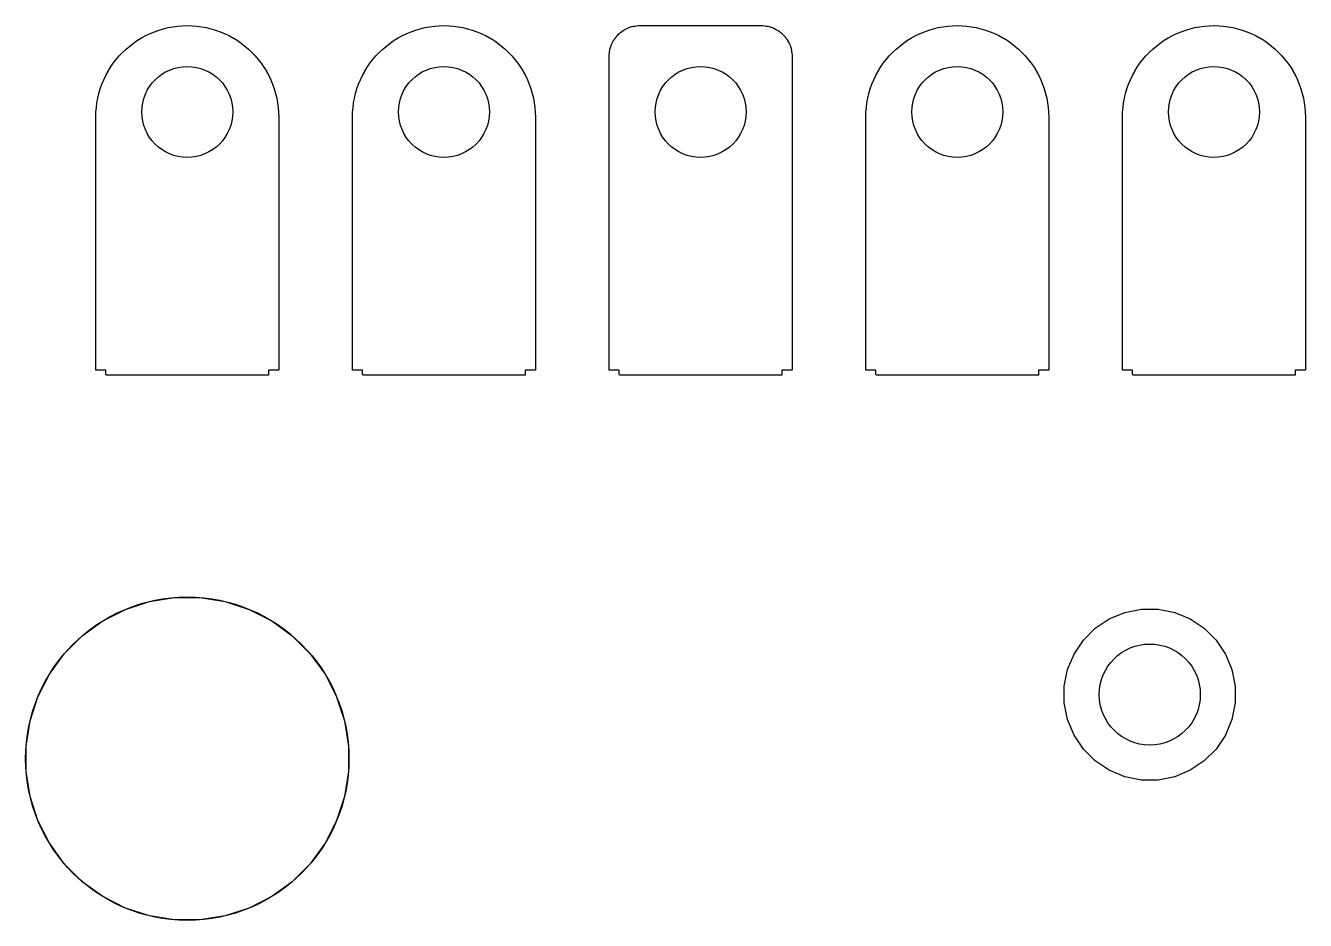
# Model space of a CAD drawing. Extents: x 2.33 to 6.14, y -4.79 to -1.74.
# Drawn here: x 2.327 to 2.8256, y -4.733 to -4.3844 of the extents above; entities that cross this region are included whole.
import ezdxf

# ---------------------------------------------------------------- set-up
doc = ezdxf.new("R2010")
doc.units = 0
doc.header["$MEASUREMENT"] = 0
doc.layers.add('BLACK', color=7, linetype='CONTINUOUS')
doc.layers.add('WHITE', color=7, linetype='CONTINUOUS')

msp = doc.modelspace()

# ---------------------------------------------------------------- linework, layer by layer
at = {"layer": 'BLACK', "linetype": 'CONTINUOUS'}
for p, q in [((2.37381, -4.38825), (2.37551, -4.38746)), ((2.37551, -4.38746), (2.37721, -4.38675)), ((2.37551, -4.38746), (2.37551, -4.38746)), ((2.37721, -4.38675), (2.37722, -4.38674)), ((2.37722, -4.38674), (2.37899, -4.38611)), ((2.37899, -4.38611), (2.379, -4.38611)), ((2.379, -4.38611), (2.38077, -4.3856)), ((2.38077, -4.3856), (2.38078, -4.3856)), ((2.38078, -4.3856), (2.38259, -4.38516)), ((2.38259, -4.38516), (2.3826, -4.38516)), ((2.3826, -4.38516), (2.38441, -4.38481)), ((2.38441, -4.38481), (2.38442, -4.3848)), ((2.38442, -4.3848), (2.38627, -4.38457)), ((2.38627, -4.38457), (2.38628, -4.38457)), ((2.38628, -4.38457), (2.38813, -4.38441)), ((2.38813, -4.38441), (2.38815, -4.38441)), ((2.38815, -4.38441), (2.39, -4.38437)), ((2.39, -4.38437), (2.39, -4.38437)), ((2.39, -4.38437), (2.39185, -4.38441)), ((2.39185, -4.38441), (2.39187, -4.38441)), ((2.39187, -4.38441), (2.39372, -4.38457)), ((2.39372, -4.38457), (2.39373, -4.38457)), ((2.39373, -4.38457), (2.39558, -4.3848)), ((2.39558, -4.3848), (2.39559, -4.38481)), ((2.39559, -4.38481), (2.3974, -4.38516)), ((2.3974, -4.38516), (2.39741, -4.38516)), ((2.39741, -4.38516), (2.39922, -4.3856)), ((2.39922, -4.3856), (2.39923, -4.3856)), ((2.39923, -4.3856), (2.401, -4.38611)), ((2.401, -4.38611), (2.40101, -4.38611)), ((2.40101, -4.38611), (2.40278, -4.38674)), ((2.40278, -4.38674), (2.40279, -4.38675)), ((2.40279, -4.38675), (2.40449, -4.38746)), ((2.40449, -4.38746), (2.40449, -4.38746)), ((2.40449, -4.38746), (2.40619, -4.38825)), ((2.47381, -4.38825), (2.47551, -4.38746)), ((2.47551, -4.38746), (2.47721, -4.38675)), ((2.47551, -4.38746), (2.47551, -4.38746)), ((2.47721, -4.38675), (2.47722, -4.38674)), ((2.47722, -4.38674), (2.47899, -4.38611)), ((2.47899, -4.38611), (2.479, -4.38611)), ((2.479, -4.38611), (2.48077, -4.3856)), ((2.48077, -4.3856), (2.48078, -4.3856)), ((2.48078, -4.3856), (2.48259, -4.38516)), ((2.48259, -4.38516), (2.4826, -4.38516)), ((2.4826, -4.38516), (2.48441, -4.38481)), ((2.48441, -4.38481), (2.48442, -4.3848)), ((2.48442, -4.3848), (2.48627, -4.38457)), ((2.48627, -4.38457), (2.48628, -4.38457)), ((2.48628, -4.38457), (2.48813, -4.38441)), ((2.48813, -4.38441), (2.48815, -4.38441)), ((2.48815, -4.38441), (2.49, -4.38437)), ((2.49, -4.38437), (2.49, -4.38437)), ((2.49, -4.38437), (2.49185, -4.38441)), ((2.49185, -4.38441), (2.49187, -4.38441)), ((2.49187, -4.38441), (2.49372, -4.38457)), ((2.49372, -4.38457), (2.49373, -4.38457)), ((2.49373, -4.38457), (2.49558, -4.3848)), ((2.49558, -4.3848), (2.49559, -4.38481)), ((2.49559, -4.38481), (2.4974, -4.38516)), ((2.4974, -4.38516), (2.49741, -4.38516)), ((2.49741, -4.38516), (2.49922, -4.3856)), ((2.49922, -4.3856), (2.49923, -4.3856)), ((2.49923, -4.3856), (2.501, -4.38611)), ((2.501, -4.38611), (2.50101, -4.38611)), ((2.50101, -4.38611), (2.50278, -4.38674)), ((2.50278, -4.38674), (2.50279, -4.38675)), ((2.50279, -4.38675), (2.50449, -4.38746)), ((2.50449, -4.38746), (2.50449, -4.38746)), ((2.50449, -4.38746), (2.50619, -4.38825)), ((2.55746, -4.38833), (2.55833, -4.38746)), ((2.55833, -4.38746), (2.55834, -4.38745)), ((2.55834, -4.38745), (2.55881, -4.38705)), ((2.55881, -4.38705), (2.55882, -4.38705)), ((2.55882, -4.38705), (2.55933, -4.38666)), ((2.55933, -4.38666), (2.55934, -4.38665)), ((2.55934, -4.38665), (2.55985, -4.38629)), ((2.55985, -4.38629), (2.55986, -4.38629)), ((2.55986, -4.38629), (2.56037, -4.38597)), ((2.56037, -4.38597), (2.56038, -4.38597)), ((2.56038, -4.38597), (2.56149, -4.38541)), ((2.56149, -4.38541), (2.5615, -4.38541)), ((2.5615, -4.38541), (2.56205, -4.38517)), ((2.56205, -4.38517), (2.56206, -4.38517)), ((2.56206, -4.38517), (2.56324, -4.38477)), ((2.56324, -4.38477), (2.56327, -4.38477)), ((2.56327, -4.38477), (2.5639, -4.38465)), ((2.5639, -4.38465), (2.56449, -4.38453)), ((2.56449, -4.38453), (2.5645, -4.38453)), ((2.5645, -4.38453), (2.56513, -4.38445)), ((2.56513, -4.38445), (2.56572, -4.38437)), ((2.56572, -4.38437), (2.56575, -4.38437)), ((2.56575, -4.38437), (2.61425, -4.38437)), ((2.61425, -4.38437), (2.61428, -4.38437)), ((2.61428, -4.38437), (2.61487, -4.38445)), ((2.61487, -4.38445), (2.61487, -4.38445)), ((2.61487, -4.38445), (2.6155, -4.38453)), ((2.6155, -4.38453), (2.61551, -4.38453)), ((2.61551, -4.38453), (2.6161, -4.38465)), ((2.6161, -4.38465), (2.6161, -4.38465)), ((2.6161, -4.38465), (2.61673, -4.38477)), ((2.61673, -4.38477), (2.61676, -4.38477)), ((2.61676, -4.38477), (2.61794, -4.38517)), ((2.61794, -4.38517), (2.61795, -4.38517)), ((2.61795, -4.38517), (2.6185, -4.38541)), ((2.6185, -4.38541), (2.61851, -4.38541)), ((2.61851, -4.38541), (2.61962, -4.38597)), ((2.61962, -4.38597), (2.61963, -4.38597)), ((2.61963, -4.38597), (2.62014, -4.38629)), ((2.62014, -4.38629), (2.62015, -4.38629)), ((2.62015, -4.38629), (2.62066, -4.38665)), ((2.62066, -4.38665), (2.62067, -4.38666)), ((2.62067, -4.38666), (2.62118, -4.38705)), ((2.62118, -4.38705), (2.62119, -4.38705)), ((2.62119, -4.38705), (2.62166, -4.38745)), ((2.62166, -4.38745), (2.62167, -4.38746)), ((2.62167, -4.38746), (2.62254, -4.38833)), ((2.67381, -4.38825), (2.67551, -4.38746)), ((2.67551, -4.38746), (2.67721, -4.38675)), ((2.67551, -4.38746), (2.67551, -4.38746)), ((2.67721, -4.38675), (2.67722, -4.38674)), ((2.67722, -4.38674), (2.67899, -4.38611)), ((2.67899, -4.38611), (2.679, -4.38611)), ((2.679, -4.38611), (2.68077, -4.3856)), ((2.68077, -4.3856), (2.68078, -4.3856)), ((2.68078, -4.3856), (2.68259, -4.38516)), ((2.68259, -4.38516), (2.6826, -4.38516)), ((2.6826, -4.38516), (2.68441, -4.38481)), ((2.68441, -4.38481), (2.68442, -4.3848)), ((2.68442, -4.3848), (2.68627, -4.38457)), ((2.68627, -4.38457), (2.68628, -4.38457)), ((2.68628, -4.38457), (2.68813, -4.38441)), ((2.68813, -4.38441), (2.68815, -4.38441)), ((2.68815, -4.38441), (2.69, -4.38437)), ((2.69, -4.38437), (2.69, -4.38437)), ((2.69, -4.38437), (2.69185, -4.38441)), ((2.69185, -4.38441), (2.69187, -4.38441)), ((2.69187, -4.38441), (2.69372, -4.38457)), ((2.69372, -4.38457), (2.69373, -4.38457)), ((2.69373, -4.38457), (2.69558, -4.3848)), ((2.69558, -4.3848), (2.69559, -4.38481)), ((2.69559, -4.38481), (2.6974, -4.38516)), ((2.6974, -4.38516), (2.69741, -4.38516)), ((2.69741, -4.38516), (2.69922, -4.3856)), ((2.69922, -4.3856), (2.69923, -4.3856)), ((2.69923, -4.3856), (2.701, -4.38611)), ((2.701, -4.38611), (2.70101, -4.38611)), ((2.70101, -4.38611), (2.70278, -4.38674)), ((2.70278, -4.38674), (2.70279, -4.38675)), ((2.70279, -4.38675), (2.70449, -4.38746)), ((2.70449, -4.38746), (2.70449, -4.38746)), ((2.70449, -4.38746), (2.70619, -4.38825)), ((2.77381, -4.38825), (2.77551, -4.38746)), ((2.77551, -4.38746), (2.77721, -4.38675)), ((2.77551, -4.38746), (2.77551, -4.38746)), ((2.77721, -4.38675), (2.77722, -4.38674)), ((2.77722, -4.38674), (2.77899, -4.38611)), ((2.77899, -4.38611), (2.779, -4.38611)), ((2.779, -4.38611), (2.78077, -4.3856)), ((2.78077, -4.3856), (2.78078, -4.3856)), ((2.78078, -4.3856), (2.78259, -4.38516)), ((2.78259, -4.38516), (2.7826, -4.38516)), ((2.7826, -4.38516), (2.78441, -4.38481)), ((2.78441, -4.38481), (2.78442, -4.3848)), ((2.78442, -4.3848), (2.78627, -4.38457)), ((2.78627, -4.38457), (2.78628, -4.38457)), ((2.78628, -4.38457), (2.78813, -4.38441)), ((2.78813, -4.38441), (2.78815, -4.38441)), ((2.78815, -4.38441), (2.79, -4.38437)), ((2.79, -4.38437), (2.79, -4.38437)), ((2.79, -4.38437), (2.79185, -4.38441)), ((2.79185, -4.38441), (2.79187, -4.38441)), ((2.79187, -4.38441), (2.79372, -4.38457)), ((2.79372, -4.38457), (2.79373, -4.38457)), ((2.79373, -4.38457), (2.79558, -4.3848)), ((2.79558, -4.3848), (2.79559, -4.38481)), ((2.79559, -4.38481), (2.7974, -4.38516)), ((2.7974, -4.38516), (2.79741, -4.38516)), ((2.79741, -4.38516), (2.79922, -4.3856)), ((2.79922, -4.3856), (2.79923, -4.3856)), ((2.79923, -4.3856), (2.801, -4.38611)), ((2.801, -4.38611), (2.80101, -4.38611)), ((2.80101, -4.38611), (2.80278, -4.38674)), ((2.80278, -4.38674), (2.80279, -4.38675)), ((2.80279, -4.38675), (2.80449, -4.38746)), ((2.80449, -4.38746), (2.80449, -4.38746)), ((2.80449, -4.38746), (2.80619, -4.38825)), ((2.36617, -4.39351), (2.36759, -4.39233)), ((2.36759, -4.39233), (2.3676, -4.39233)), ((2.3676, -4.39233), (2.36905, -4.39118)), ((2.36905, -4.39118), (2.36906, -4.39118)), ((2.36906, -4.39118), (2.3706, -4.39011)), ((2.3706, -4.39011), (2.37061, -4.39011)), ((2.37061, -4.39011), (2.37218, -4.38916)), ((2.37218, -4.38916), (2.37219, -4.38916)), ((2.37219, -4.38916), (2.3738, -4.38825)), ((2.3738, -4.38825), (2.37381, -4.38825)), ((2.40619, -4.38825), (2.4062, -4.38825)), ((2.4062, -4.38825), (2.40781, -4.38916)), ((2.40781, -4.38916), (2.40782, -4.38916)), ((2.40782, -4.38916), (2.40939, -4.39011)), ((2.40939, -4.39011), (2.4094, -4.39011)), ((2.4094, -4.39011), (2.41094, -4.39118)), ((2.41094, -4.39118), (2.41095, -4.39118)), ((2.41095, -4.39118), (2.4124, -4.39233)), ((2.4124, -4.39233), (2.41241, -4.39233)), ((2.41241, -4.39233), (2.41383, -4.39351)), ((2.46617, -4.39351), (2.46759, -4.39233)), ((2.46759, -4.39233), (2.4676, -4.39233)), ((2.4676, -4.39233), (2.46905, -4.39118)), ((2.46905, -4.39118), (2.46906, -4.39118)), ((2.46906, -4.39118), (2.4706, -4.39011)), ((2.4706, -4.39011), (2.47061, -4.39011)), ((2.47061, -4.39011), (2.47218, -4.38916)), ((2.47218, -4.38916), (2.47219, -4.38916)), ((2.47219, -4.38916), (2.4738, -4.38825)), ((2.4738, -4.38825), (2.47381, -4.38825)), ((2.50619, -4.38825), (2.5062, -4.38825)), ((2.5062, -4.38825), (2.50781, -4.38916)), ((2.50781, -4.38916), (2.50782, -4.38916)), ((2.50782, -4.38916), (2.50939, -4.39011)), ((2.50939, -4.39011), (2.5094, -4.39011)), ((2.5094, -4.39011), (2.51094, -4.39118)), ((2.51094, -4.39118), (2.51095, -4.39118)), ((2.51095, -4.39118), (2.5124, -4.39233)), ((2.5124, -4.39233), (2.51241, -4.39233)), ((2.51241, -4.39233), (2.51383, -4.39351)), ((2.55477, -4.39324), (2.55517, -4.39206)), ((2.55517, -4.39205), (2.55541, -4.3915)), ((2.55517, -4.39206), (2.55517, -4.39205)), ((2.55541, -4.39149), (2.55597, -4.39038)), ((2.55541, -4.3915), (2.55541, -4.39149)), ((2.55597, -4.39037), (2.55629, -4.38986)), ((2.55597, -4.39038), (2.55597, -4.39037)), ((2.55629, -4.38985), (2.55665, -4.38934)), ((2.55629, -4.38986), (2.55629, -4.38985)), ((2.55665, -4.38934), (2.55666, -4.38933)), ((2.55666, -4.38933), (2.55705, -4.38882)), ((2.55705, -4.38881), (2.55745, -4.38834)), ((2.55705, -4.38882), (2.55705, -4.38881)), ((2.55745, -4.38834), (2.55746, -4.38833)), ((2.62254, -4.38833), (2.62255, -4.38834)), ((2.62255, -4.38834), (2.62295, -4.38881)), ((2.62295, -4.38881), (2.62295, -4.38882)), ((2.62295, -4.38882), (2.62335, -4.38933)), ((2.62335, -4.38933), (2.62335, -4.38934)), ((2.62335, -4.38934), (2.62371, -4.38985)), ((2.62371, -4.38985), (2.62371, -4.38986)), ((2.62371, -4.38986), (2.62403, -4.39037)), ((2.62403, -4.39037), (2.62403, -4.39038)), ((2.62403, -4.39038), (2.62459, -4.39149)), ((2.62459, -4.39149), (2.62459, -4.3915)), ((2.62459, -4.3915), (2.62483, -4.39205)), ((2.62483, -4.39205), (2.62483, -4.39206)), ((2.62483, -4.39206), (2.62523, -4.39324)), ((2.66617, -4.39351), (2.66759, -4.39233)), ((2.66759, -4.39233), (2.6676, -4.39233)), ((2.6676, -4.39233), (2.66905, -4.39118)), ((2.66905, -4.39118), (2.66906, -4.39118)), ((2.66906, -4.39118), (2.6706, -4.39011)), ((2.6706, -4.39011), (2.67061, -4.39011)), ((2.67061, -4.39011), (2.67218, -4.38916)), ((2.67218, -4.38916), (2.67219, -4.38916)), ((2.67219, -4.38916), (2.6738, -4.38825)), ((2.6738, -4.38825), (2.67381, -4.38825)), ((2.70619, -4.38825), (2.7062, -4.38825)), ((2.7062, -4.38825), (2.70781, -4.38916)), ((2.70781, -4.38916), (2.70782, -4.38916)), ((2.70782, -4.38916), (2.70939, -4.39011)), ((2.70939, -4.39011), (2.7094, -4.39011)), ((2.7094, -4.39011), (2.71094, -4.39118)), ((2.71094, -4.39118), (2.71095, -4.39118)), ((2.71095, -4.39118), (2.7124, -4.39233)), ((2.7124, -4.39233), (2.71241, -4.39233)), ((2.71241, -4.39233), (2.71383, -4.39351)), ((2.76617, -4.39351), (2.76759, -4.39233)), ((2.76759, -4.39233), (2.7676, -4.39233)), ((2.7676, -4.39233), (2.76905, -4.39118)), ((2.76905, -4.39118), (2.76906, -4.39118)), ((2.76906, -4.39118), (2.7706, -4.39011)), ((2.7706, -4.39011), (2.77061, -4.39011)), ((2.77061, -4.39011), (2.77218, -4.38916)), ((2.77218, -4.38916), (2.77219, -4.38916)), ((2.77219, -4.38916), (2.7738, -4.38825)), ((2.7738, -4.38825), (2.77381, -4.38825)), ((2.80619, -4.38825), (2.8062, -4.38825)), ((2.8062, -4.38825), (2.80781, -4.38916)), ((2.80781, -4.38916), (2.80782, -4.38916)), ((2.80782, -4.38916), (2.80939, -4.39011)), ((2.80939, -4.39011), (2.8094, -4.39011)), ((2.8094, -4.39011), (2.81094, -4.39118)), ((2.81094, -4.39118), (2.81095, -4.39118)), ((2.81095, -4.39118), (2.8124, -4.39233)), ((2.8124, -4.39233), (2.81241, -4.39233)), ((2.81241, -4.39233), (2.81383, -4.39351)), ((2.36118, -4.39905), (2.36233, -4.3976)), ((2.36233, -4.39759), (2.36351, -4.39617)), ((2.36233, -4.3976), (2.36233, -4.39759)), ((2.36351, -4.39617), (2.36352, -4.39616)), ((2.36352, -4.39616), (2.36482, -4.39482)), ((2.36482, -4.39482), (2.36616, -4.39352)), ((2.36482, -4.39482), (2.36482, -4.39482)), ((2.36616, -4.39352), (2.36617, -4.39351)), ((2.41383, -4.39351), (2.41384, -4.39352)), ((2.41384, -4.39352), (2.41518, -4.39482)), ((2.41518, -4.39482), (2.41518, -4.39482)), ((2.41518, -4.39482), (2.41648, -4.39616)), ((2.41648, -4.39616), (2.41649, -4.39617)), ((2.41649, -4.39617), (2.41767, -4.39759)), ((2.41767, -4.39759), (2.41767, -4.3976)), ((2.41767, -4.3976), (2.41882, -4.39905)), ((2.46118, -4.39905), (2.46233, -4.3976)), ((2.46233, -4.39759), (2.46351, -4.39617)), ((2.46233, -4.3976), (2.46233, -4.39759)), ((2.46351, -4.39617), (2.46352, -4.39616)), ((2.46352, -4.39616), (2.46482, -4.39482)), ((2.46482, -4.39482), (2.46616, -4.39352)), ((2.46482, -4.39482), (2.46482, -4.39482)), ((2.46616, -4.39352), (2.46617, -4.39351)), ((2.51383, -4.39351), (2.51384, -4.39352)), ((2.51384, -4.39352), (2.51518, -4.39482)), ((2.51518, -4.39482), (2.51518, -4.39482)), ((2.51518, -4.39482), (2.51648, -4.39616)), ((2.51648, -4.39616), (2.51649, -4.39617)), ((2.51649, -4.39617), (2.51767, -4.39759)), ((2.51767, -4.39759), (2.51767, -4.3976)), ((2.51767, -4.3976), (2.51882, -4.39905)), ((2.55437, -4.39572), (2.55445, -4.39513)), ((2.55437, -4.39575), (2.55437, -4.39572)), ((2.55437, -4.51843), (2.55437, -4.39575)), ((2.55445, -4.39513), (2.55453, -4.3945)), ((2.55453, -4.39449), (2.55465, -4.3939)), ((2.55453, -4.3945), (2.55453, -4.39449)), ((2.55465, -4.3939), (2.55477, -4.39327)), ((2.55477, -4.39327), (2.55477, -4.39324)), ((2.62523, -4.39324), (2.62523, -4.39327)), ((2.62523, -4.39327), (2.62535, -4.3939)), ((2.62535, -4.3939), (2.62547, -4.39449)), ((2.62547, -4.39449), (2.62547, -4.3945)), ((2.62547, -4.3945), (2.62555, -4.39513)), ((2.62555, -4.39513), (2.62563, -4.39572)), ((2.62563, -4.39572), (2.62563, -4.39575)), ((2.62563, -4.39575), (2.62563, -4.51843)), ((2.66118, -4.39905), (2.66233, -4.3976)), ((2.66233, -4.39759), (2.66351, -4.39617)), ((2.66233, -4.3976), (2.66233, -4.39759)), ((2.66351, -4.39617), (2.66352, -4.39616)), ((2.66352, -4.39616), (2.66482, -4.39482)), ((2.66482, -4.39482), (2.66616, -4.39352)), ((2.66482, -4.39482), (2.66482, -4.39482)), ((2.66616, -4.39352), (2.66617, -4.39351)), ((2.71383, -4.39351), (2.71384, -4.39352)), ((2.71384, -4.39352), (2.71518, -4.39482)), ((2.71518, -4.39482), (2.71518, -4.39482)), ((2.71518, -4.39482), (2.71648, -4.39616)), ((2.71648, -4.39616), (2.71649, -4.39617)), ((2.71649, -4.39617), (2.71767, -4.39759)), ((2.71767, -4.39759), (2.71767, -4.3976)), ((2.71767, -4.3976), (2.71882, -4.39905)), ((2.76118, -4.39905), (2.76233, -4.3976)), ((2.76233, -4.39759), (2.76351, -4.39617)), ((2.76233, -4.3976), (2.76233, -4.39759)), ((2.76351, -4.39617), (2.76352, -4.39616)), ((2.76352, -4.39616), (2.76482, -4.39482)), ((2.76482, -4.39482), (2.76616, -4.39352)), ((2.76482, -4.39482), (2.76482, -4.39482)), ((2.76616, -4.39352), (2.76617, -4.39351)), ((2.81383, -4.39351), (2.81384, -4.39352)), ((2.81384, -4.39352), (2.81518, -4.39482)), ((2.81518, -4.39482), (2.81518, -4.39482)), ((2.81518, -4.39482), (2.81648, -4.39616)), ((2.81648, -4.39616), (2.81649, -4.39617)), ((2.81649, -4.39617), (2.81767, -4.39759)), ((2.81767, -4.39759), (2.81767, -4.3976)), ((2.81767, -4.3976), (2.81882, -4.39905)), ((2.35825, -4.4038), (2.35916, -4.40219)), ((2.35916, -4.40218), (2.36011, -4.40061)), ((2.35916, -4.40219), (2.35916, -4.40218)), ((2.36011, -4.4006), (2.36118, -4.39906)), ((2.36011, -4.40061), (2.36011, -4.4006)), ((2.36118, -4.39906), (2.36118, -4.39905)), ((2.41882, -4.39905), (2.41882, -4.39906)), ((2.41882, -4.39906), (2.41989, -4.4006)), ((2.41989, -4.4006), (2.41989, -4.40061)), ((2.41989, -4.40061), (2.42084, -4.40218)), ((2.42084, -4.40218), (2.42084, -4.40219)), ((2.42084, -4.40219), (2.42175, -4.4038)), ((2.45825, -4.4038), (2.45916, -4.40219)), ((2.45916, -4.40218), (2.46011, -4.40061)), ((2.45916, -4.40219), (2.45916, -4.40218)), ((2.46011, -4.4006), (2.46118, -4.39906)), ((2.46011, -4.40061), (2.46011, -4.4006)), ((2.46118, -4.39906), (2.46118, -4.39905)), ((2.51882, -4.39905), (2.51882, -4.39906)), ((2.51882, -4.39906), (2.51989, -4.4006)), ((2.51989, -4.4006), (2.51989, -4.40061)), ((2.51989, -4.40061), (2.52084, -4.40218)), ((2.52084, -4.40218), (2.52084, -4.40219)), ((2.52084, -4.40219), (2.52175, -4.4038)), ((2.65825, -4.4038), (2.65916, -4.40219)), ((2.65916, -4.40218), (2.66011, -4.40061)), ((2.65916, -4.40219), (2.65916, -4.40218)), ((2.66011, -4.4006), (2.66118, -4.39906)), ((2.66011, -4.40061), (2.66011, -4.4006)), ((2.66118, -4.39906), (2.66118, -4.39905)), ((2.71882, -4.39905), (2.71882, -4.39906)), ((2.71882, -4.39906), (2.71989, -4.4006)), ((2.71989, -4.4006), (2.71989, -4.40061)), ((2.71989, -4.40061), (2.72084, -4.40218)), ((2.72084, -4.40218), (2.72084, -4.40219)), ((2.72084, -4.40219), (2.72175, -4.4038)), ((2.75825, -4.4038), (2.75916, -4.40219)), ((2.75916, -4.40218), (2.76011, -4.40061)), ((2.75916, -4.40219), (2.75916, -4.40218)), ((2.76011, -4.4006), (2.76118, -4.39906)), ((2.76011, -4.40061), (2.76011, -4.4006)), ((2.76118, -4.39906), (2.76118, -4.39905)), ((2.81882, -4.39905), (2.81882, -4.39906)), ((2.81882, -4.39906), (2.81989, -4.4006)), ((2.81989, -4.4006), (2.81989, -4.40061)), ((2.81989, -4.40061), (2.82084, -4.40218)), ((2.82084, -4.40218), (2.82084, -4.40219)), ((2.82084, -4.40219), (2.82175, -4.4038)), ((2.35611, -4.40899), (2.35674, -4.40722)), ((2.35674, -4.40722), (2.35675, -4.40721)), ((2.35675, -4.40721), (2.35746, -4.40551)), ((2.35746, -4.40551), (2.35825, -4.40381)), ((2.35746, -4.40551), (2.35746, -4.40551)), ((2.35825, -4.40381), (2.35825, -4.4038)), ((2.42175, -4.4038), (2.42175, -4.40381)), ((2.42175, -4.40381), (2.42254, -4.40551)), ((2.42254, -4.40551), (2.42254, -4.40551)), ((2.42254, -4.40551), (2.42325, -4.40721)), ((2.42325, -4.40721), (2.42326, -4.40722)), ((2.42326, -4.40722), (2.42389, -4.40899)), ((2.45611, -4.40899), (2.45674, -4.40722)), ((2.45674, -4.40722), (2.45675, -4.40721)), ((2.45675, -4.40721), (2.45746, -4.40551)), ((2.45746, -4.40551), (2.45825, -4.40381)), ((2.45746, -4.40551), (2.45746, -4.40551)), ((2.45825, -4.40381), (2.45825, -4.4038)), ((2.52175, -4.4038), (2.52175, -4.40381)), ((2.52175, -4.40381), (2.52254, -4.40551)), ((2.52254, -4.40551), (2.52254, -4.40551)), ((2.52254, -4.40551), (2.52325, -4.40721)), ((2.52325, -4.40721), (2.52326, -4.40722)), ((2.52326, -4.40722), (2.52389, -4.40899)), ((2.65611, -4.40899), (2.65674, -4.40722)), ((2.65674, -4.40722), (2.65675, -4.40721)), ((2.65675, -4.40721), (2.65746, -4.40551)), ((2.65746, -4.40551), (2.65825, -4.40381)), ((2.65746, -4.40551), (2.65746, -4.40551)), ((2.65825, -4.40381), (2.65825, -4.4038)), ((2.72175, -4.4038), (2.72175, -4.40381)), ((2.72175, -4.40381), (2.72254, -4.40551)), ((2.72254, -4.40551), (2.72254, -4.40551)), ((2.72254, -4.40551), (2.72325, -4.40721)), ((2.72325, -4.40721), (2.72326, -4.40722)), ((2.72326, -4.40722), (2.72389, -4.40899)), ((2.75611, -4.40899), (2.75674, -4.40722)), ((2.75674, -4.40722), (2.75675, -4.40721)), ((2.75675, -4.40721), (2.75746, -4.40551)), ((2.75746, -4.40551), (2.75825, -4.40381)), ((2.75746, -4.40551), (2.75746, -4.40551)), ((2.75825, -4.40381), (2.75825, -4.4038)), ((2.82175, -4.4038), (2.82175, -4.40381)), ((2.82175, -4.40381), (2.82254, -4.40551)), ((2.82254, -4.40551), (2.82254, -4.40551)), ((2.82254, -4.40551), (2.82325, -4.40721)), ((2.82325, -4.40721), (2.82326, -4.40722)), ((2.82326, -4.40722), (2.82389, -4.40899)), ((2.35481, -4.41441), (2.35516, -4.4126)), ((2.35516, -4.41259), (2.3556, -4.41078)), ((2.35516, -4.4126), (2.35516, -4.41259)), ((2.3556, -4.41077), (2.35611, -4.409)), ((2.3556, -4.41078), (2.3556, -4.41077)), ((2.35611, -4.409), (2.35611, -4.40899)), ((2.42389, -4.40899), (2.42389, -4.409)), ((2.42389, -4.409), (2.4244, -4.41077)), ((2.4244, -4.41077), (2.4244, -4.41078)), ((2.4244, -4.41078), (2.42484, -4.41259)), ((2.42484, -4.41259), (2.42484, -4.4126)), ((2.42484, -4.4126), (2.42519, -4.41441)), ((2.45481, -4.41441), (2.45516, -4.4126)), ((2.45516, -4.41259), (2.4556, -4.41078)), ((2.45516, -4.4126), (2.45516, -4.41259)), ((2.4556, -4.41077), (2.45611, -4.409)), ((2.4556, -4.41078), (2.4556, -4.41077)), ((2.45611, -4.409), (2.45611, -4.40899)), ((2.52389, -4.40899), (2.52389, -4.409)), ((2.52389, -4.409), (2.5244, -4.41077)), ((2.5244, -4.41077), (2.5244, -4.41078)), ((2.5244, -4.41078), (2.52484, -4.41259)), ((2.52484, -4.41259), (2.52484, -4.4126)), ((2.52484, -4.4126), (2.52519, -4.41441)), ((2.65481, -4.41441), (2.65516, -4.4126)), ((2.65516, -4.41259), (2.6556, -4.41078)), ((2.65516, -4.4126), (2.65516, -4.41259)), ((2.6556, -4.41077), (2.65611, -4.409)), ((2.6556, -4.41078), (2.6556, -4.41077)), ((2.65611, -4.409), (2.65611, -4.40899)), ((2.72389, -4.40899), (2.72389, -4.409)), ((2.72389, -4.409), (2.7244, -4.41077)), ((2.7244, -4.41077), (2.7244, -4.41078)), ((2.7244, -4.41078), (2.72484, -4.41259)), ((2.72484, -4.41259), (2.72484, -4.4126)), ((2.72484, -4.4126), (2.72519, -4.41441)), ((2.75481, -4.41441), (2.75516, -4.4126)), ((2.75516, -4.41259), (2.7556, -4.41078)), ((2.75516, -4.4126), (2.75516, -4.41259)), ((2.7556, -4.41077), (2.75611, -4.409)), ((2.7556, -4.41078), (2.7556, -4.41077)), ((2.75611, -4.409), (2.75611, -4.40899)), ((2.82389, -4.40899), (2.82389, -4.409)), ((2.82389, -4.409), (2.8244, -4.41077)), ((2.8244, -4.41077), (2.8244, -4.41078)), ((2.8244, -4.41078), (2.82484, -4.41259)), ((2.82484, -4.41259), (2.82484, -4.4126)), ((2.82484, -4.4126), (2.82519, -4.41441)), ((2.35441, -4.41813), (2.35457, -4.41628)), ((2.35457, -4.41627), (2.3548, -4.41442)), ((2.35457, -4.41628), (2.35457, -4.41627)), ((2.3548, -4.41442), (2.35481, -4.41441)), ((2.42519, -4.41441), (2.4252, -4.41442)), ((2.4252, -4.41442), (2.42543, -4.41627)), ((2.42543, -4.41627), (2.42543, -4.41628)), ((2.42543, -4.41628), (2.42559, -4.41813)), ((2.45441, -4.41813), (2.45457, -4.41628)), ((2.45457, -4.41627), (2.4548, -4.41442)), ((2.45457, -4.41628), (2.45457, -4.41627)), ((2.4548, -4.41442), (2.45481, -4.41441)), ((2.52519, -4.41441), (2.5252, -4.41442)), ((2.5252, -4.41442), (2.52543, -4.41627)), ((2.52543, -4.41627), (2.52543, -4.41628)), ((2.52543, -4.41628), (2.52559, -4.41813)), ((2.65441, -4.41813), (2.65457, -4.41628)), ((2.65457, -4.41627), (2.6548, -4.41442)), ((2.65457, -4.41628), (2.65457, -4.41627)), ((2.6548, -4.41442), (2.65481, -4.41441)), ((2.72519, -4.41441), (2.7252, -4.41442)), ((2.7252, -4.41442), (2.72543, -4.41627)), ((2.72543, -4.41627), (2.72543, -4.41628)), ((2.72543, -4.41628), (2.72559, -4.41813)), ((2.75441, -4.41813), (2.75457, -4.41628)), ((2.75457, -4.41627), (2.7548, -4.41442)), ((2.75457, -4.41628), (2.75457, -4.41627)), ((2.7548, -4.41442), (2.75481, -4.41441)), ((2.82519, -4.41441), (2.8252, -4.41442)), ((2.8252, -4.41442), (2.82543, -4.41627)), ((2.82543, -4.41627), (2.82543, -4.41628)), ((2.82543, -4.41628), (2.82559, -4.41813)), ((2.35437, -4.42), (2.35441, -4.41815)), ((2.35437, -4.51843), (2.35437, -4.42)), ((2.35437, -4.42), (2.35437, -4.42)), ((2.35441, -4.41815), (2.35441, -4.41813)), ((2.42559, -4.41813), (2.42559, -4.41815)), ((2.42559, -4.41815), (2.42563, -4.42)), ((2.42563, -4.42), (2.42563, -4.42)), ((2.42563, -4.42), (2.42563, -4.51843)), ((2.45437, -4.42), (2.45441, -4.41815)), ((2.45437, -4.51843), (2.45437, -4.42)), ((2.45437, -4.42), (2.45437, -4.42)), ((2.45441, -4.41815), (2.45441, -4.41813)), ((2.52559, -4.41813), (2.52559, -4.41815)), ((2.52559, -4.41815), (2.52563, -4.42)), ((2.52563, -4.42), (2.52563, -4.42)), ((2.52563, -4.42), (2.52563, -4.51843)), ((2.65437, -4.42), (2.65441, -4.41815)), ((2.65437, -4.51843), (2.65437, -4.42)), ((2.65437, -4.42), (2.65437, -4.42)), ((2.65441, -4.41815), (2.65441, -4.41813)), ((2.72559, -4.41813), (2.72559, -4.41815)), ((2.72559, -4.41815), (2.72563, -4.42)), ((2.72563, -4.42), (2.72563, -4.42)), ((2.72563, -4.42), (2.72563, -4.51843)), ((2.75437, -4.42), (2.75441, -4.41815)), ((2.75437, -4.51843), (2.75437, -4.42)), ((2.75437, -4.42), (2.75437, -4.42)), ((2.75441, -4.41815), (2.75441, -4.41813)), ((2.82559, -4.41813), (2.82559, -4.41815)), ((2.82559, -4.41815), (2.82563, -4.42)), ((2.82563, -4.42), (2.82563, -4.42)), ((2.82563, -4.42), (2.82563, -4.51843)), ((2.35443, -4.51856), (2.35437, -4.51843)), ((2.35457, -4.51862), (2.35443, -4.51856)), ((2.35831, -4.51862), (2.35457, -4.51862)), ((2.35831, -4.52036), (2.35831, -4.51862)), ((2.35836, -4.5205), (2.35831, -4.52036)), ((2.3585, -4.52056), (2.35836, -4.5205)), ((2.4215, -4.52056), (2.3585, -4.52056)), ((2.42164, -4.5205), (2.4215, -4.52056)), ((2.42169, -4.52036), (2.42164, -4.5205)), ((2.42543, -4.51862), (2.42169, -4.51862)), ((2.42169, -4.51862), (2.42169, -4.52036)), ((2.42557, -4.51856), (2.42543, -4.51862)), ((2.42563, -4.51843), (2.42557, -4.51856)), ((2.45443, -4.51856), (2.45437, -4.51843)), ((2.45457, -4.51862), (2.45443, -4.51856)), ((2.45831, -4.51862), (2.45457, -4.51862)), ((2.45831, -4.52036), (2.45831, -4.51862)), ((2.45836, -4.5205), (2.45831, -4.52036)), ((2.4585, -4.52056), (2.45836, -4.5205)), ((2.5215, -4.52056), (2.4585, -4.52056)), ((2.52164, -4.5205), (2.5215, -4.52056)), ((2.52169, -4.52036), (2.52164, -4.5205)), ((2.52543, -4.51862), (2.52169, -4.51862)), ((2.52169, -4.51862), (2.52169, -4.52036)), ((2.52557, -4.51856), (2.52543, -4.51862)), ((2.52563, -4.51843), (2.52557, -4.51856)), ((2.55443, -4.51856), (2.55437, -4.51843)), ((2.55457, -4.51862), (2.55443, -4.51856)), ((2.55831, -4.51862), (2.55457, -4.51862)), ((2.55831, -4.52036), (2.55831, -4.51862)), ((2.55836, -4.5205), (2.55831, -4.52036)), ((2.5585, -4.52056), (2.55836, -4.5205)), ((2.6215, -4.52056), (2.5585, -4.52056)), ((2.62164, -4.5205), (2.6215, -4.52056)), ((2.62169, -4.52036), (2.62164, -4.5205)), ((2.62543, -4.51862), (2.62169, -4.51862)), ((2.62169, -4.51862), (2.62169, -4.52036)), ((2.62557, -4.51856), (2.62543, -4.51862)), ((2.62563, -4.51843), (2.62557, -4.51856)), ((2.65443, -4.51856), (2.65437, -4.51843)), ((2.65457, -4.51862), (2.65443, -4.51856)), ((2.65831, -4.51862), (2.65457, -4.51862)), ((2.65831, -4.52036), (2.65831, -4.51862)), ((2.65836, -4.5205), (2.65831, -4.52036)), ((2.6585, -4.52056), (2.65836, -4.5205)), ((2.7215, -4.52056), (2.6585, -4.52056)), ((2.72164, -4.5205), (2.7215, -4.52056)), ((2.72169, -4.52036), (2.72164, -4.5205)), ((2.72543, -4.51862), (2.72169, -4.51862)), ((2.72169, -4.51862), (2.72169, -4.52036)), ((2.72557, -4.51856), (2.72543, -4.51862)), ((2.72563, -4.51843), (2.72557, -4.51856)), ((2.75443, -4.51856), (2.75437, -4.51843)), ((2.75457, -4.51862), (2.75443, -4.51856)), ((2.75831, -4.51862), (2.75457, -4.51862)), ((2.75831, -4.52036), (2.75831, -4.51862)), ((2.75836, -4.5205), (2.75831, -4.52036)), ((2.7585, -4.52056), (2.75836, -4.5205)), ((2.8215, -4.52056), (2.7585, -4.52056)), ((2.82164, -4.5205), (2.8215, -4.52056)), ((2.82169, -4.52036), (2.82164, -4.5205)), ((2.82543, -4.51862), (2.82169, -4.51862)), ((2.82169, -4.51862), (2.82169, -4.52036)), ((2.82557, -4.51856), (2.82543, -4.51862)), ((2.82563, -4.51843), (2.82557, -4.51856)), ((2.37529, -4.60875), (2.38506, -4.6072)), ((2.38506, -4.6072), (2.39494, -4.6072)), ((2.39494, -4.6072), (2.40471, -4.60875)), ((2.35709, -4.61629), (2.36589, -4.6118)), ((2.36589, -4.6118), (2.37529, -4.60875)), ((2.40471, -4.60875), (2.41411, -4.6118)), ((2.41411, -4.6118), (2.42291, -4.61629)), ((2.75529, -4.61298), (2.76172, -4.6117)), ((2.76172, -4.6117), (2.76828, -4.6117)), ((2.76828, -4.6117), (2.77471, -4.61298)), ((2.34909, -4.6221), (2.35709, -4.61629)), ((2.42291, -4.61629), (2.43091, -4.6221)), ((2.74377, -4.61913), (2.74922, -4.61549)), ((2.74922, -4.61549), (2.75529, -4.61298)), ((2.77471, -4.61298), (2.78078, -4.61549)), ((2.78078, -4.61549), (2.78623, -4.61913)), ((2.3421, -4.62909), (2.34909, -4.6221)), ((2.43091, -4.6221), (2.4379, -4.62909)), ((2.73913, -4.62377), (2.74377, -4.61913)), ((2.78623, -4.61913), (2.79087, -4.62377)), ((2.73549, -4.62922), (2.73913, -4.62377)), ((2.79087, -4.62377), (2.79451, -4.62922)), ((2.33629, -4.63709), (2.3421, -4.62909)), ((2.4379, -4.62909), (2.44371, -4.63709)), ((2.73298, -4.63529), (2.73549, -4.62922)), ((2.79451, -4.62922), (2.79702, -4.63529)), ((2.3318, -4.64589), (2.33629, -4.63709)), ((2.44371, -4.63709), (2.4482, -4.64589)), ((2.7317, -4.64172), (2.73298, -4.63529)), ((2.79702, -4.63529), (2.7983, -4.64172)), ((2.7317, -4.64828), (2.7317, -4.64172)), ((2.7983, -4.64172), (2.7983, -4.64828)), ((2.32875, -4.65529), (2.3318, -4.64589)), ((2.4482, -4.64589), (2.45125, -4.65529)), ((2.73298, -4.65471), (2.7317, -4.64828)), ((2.7983, -4.64828), (2.79702, -4.65471)), ((2.3272, -4.66506), (2.32875, -4.65529)), ((2.45125, -4.65529), (2.4528, -4.66506)), ((2.73549, -4.66078), (2.73298, -4.65471)), ((2.79702, -4.65471), (2.79451, -4.66078)), ((2.73913, -4.66623), (2.73549, -4.66078)), ((2.79451, -4.66078), (2.79087, -4.66623)), ((2.3272, -4.67494), (2.3272, -4.66506)), ((2.4528, -4.66506), (2.4528, -4.67494)), ((2.74377, -4.67087), (2.73913, -4.66623)), ((2.79087, -4.66623), (2.78623, -4.67087)), ((2.74922, -4.67451), (2.74377, -4.67087)), ((2.78623, -4.67087), (2.78078, -4.67451)), ((2.32875, -4.68471), (2.3272, -4.67494)), ((2.4528, -4.67494), (2.45125, -4.68471)), ((2.75529, -4.67702), (2.74922, -4.67451)), ((2.76172, -4.6783), (2.75529, -4.67702)), ((2.77471, -4.67702), (2.76828, -4.6783)), ((2.78078, -4.67451), (2.77471, -4.67702)), ((2.76828, -4.6783), (2.76172, -4.6783)), ((2.3318, -4.69411), (2.32875, -4.68471)), ((2.45125, -4.68471), (2.4482, -4.69411)), ((2.33629, -4.70291), (2.3318, -4.69411)), ((2.4482, -4.69411), (2.44371, -4.70291)), ((2.3421, -4.71091), (2.33629, -4.70291)), ((2.44371, -4.70291), (2.4379, -4.71091)), ((2.34909, -4.7179), (2.3421, -4.71091)), ((2.4379, -4.71091), (2.43091, -4.7179)), ((2.35709, -4.72371), (2.34909, -4.7179)), ((2.43091, -4.7179), (2.42291, -4.72371)), ((2.36589, -4.7282), (2.35709, -4.72371)), ((2.42291, -4.72371), (2.41411, -4.7282)), ((2.37529, -4.73125), (2.36589, -4.7282)), ((2.38506, -4.7328), (2.37529, -4.73125)), ((2.40471, -4.73125), (2.39494, -4.7328)), ((2.41411, -4.7282), (2.40471, -4.73125)), ((2.39494, -4.7328), (2.38506, -4.7328))]:
    msp.add_line(p, q, dxfattribs=at)
at = {"layer": 'WHITE'}
for centre, radius in [((2.39, -4.418), 0.01772), ((2.49, -4.418), 0.01772), ((2.59, -4.418), 0.01772), ((2.69, -4.418), 0.01772), ((2.79, -4.418), 0.01772), ((2.39, -4.67), 0.06299), ((2.765, -4.645), 0.01969)]:
    msp.add_circle(centre, radius, dxfattribs=at)

doc.saveas('drawing.dxf')
